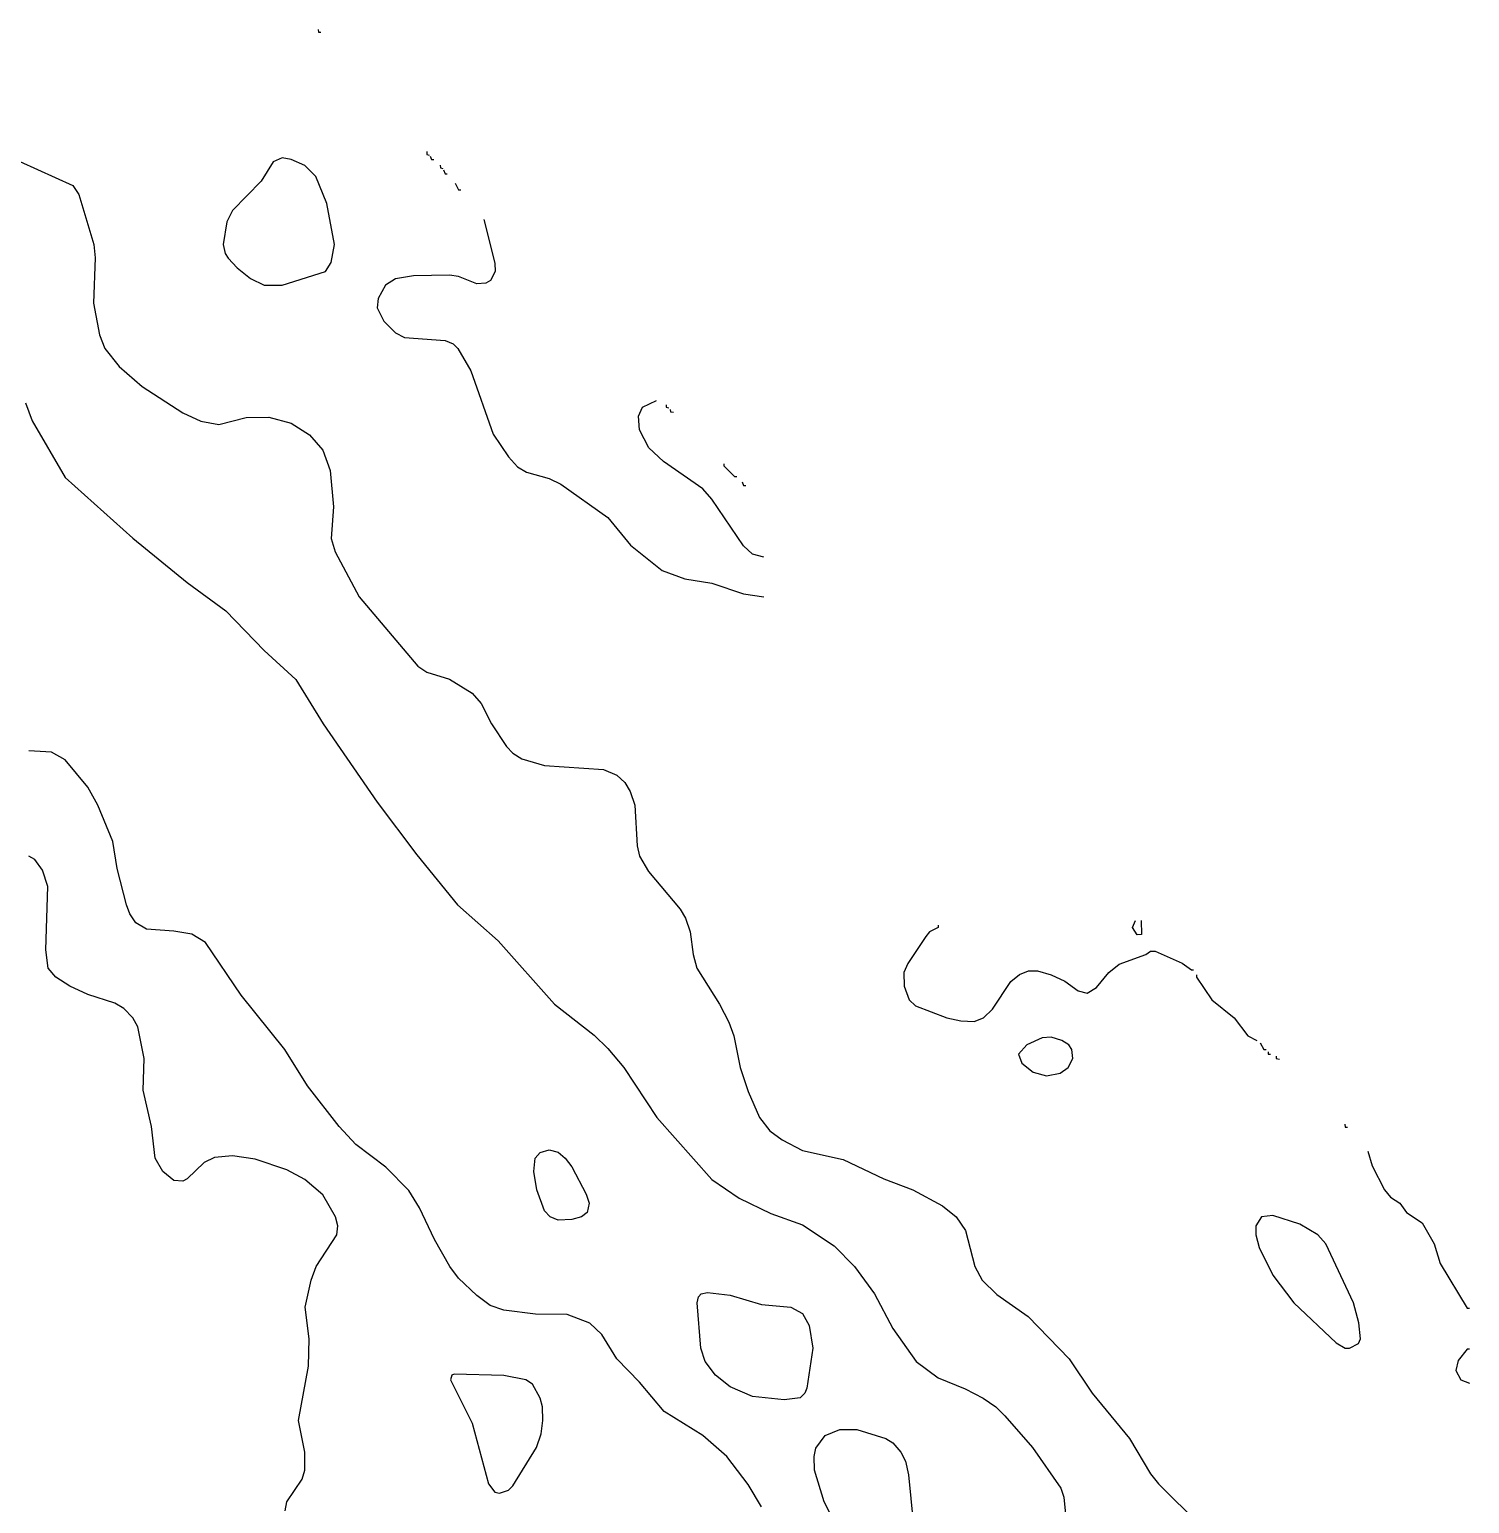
# Model space of a CAD drawing. Extents: x 474277 to 475042, y 254928 to 255625.
# Drawn here: x 474734.01 to 474758.43, y 255570.42 to 255595.41 of the extents above; entities that cross this region are included whole.
import ezdxf

# ---------------------------------------------------------------- set-up
doc = ezdxf.new("R2010")
doc.units = 0
doc.header["$MEASUREMENT"] = 0
doc.layers.add('BaseMapV2_DTM_export_MonNov09090547073261 — entities', color=1, linetype='CONTINUOUS')

msp = doc.modelspace()

# ---------------------------------------------------------------- linework, layer by layer
at = {"layer": 'BaseMapV2_DTM_export_MonNov09090547073261 — entities', "color": 15, "linetype": 'Continuous', "true_color": 0xb7484b}
for points in [[(474738.906, 255595.41, 82.75), (474738.911, 255595.367, 82.75), (474738.949, 255595.367, 82.75)], [(474740.746, 255593.34, 82.75), (474740.751, 255593.29, 82.75), (474740.79, 255593.282, 82.75)], [(474740.803, 255593.263, 82.75), (474740.828, 255593.207, 82.75), (474740.866, 255593.207, 82.75)], [(474733.85, 255593.17, 83), (474734.747, 255592.765, 83), (474734.848, 255592.611, 83), (474735.104, 255591.768, 83), (474735.126, 255591.538, 83), (474735.1, 255590.771, 83), (474735.201, 255590.234, 83), (474735.292, 255590.004, 83), (474735.533, 255589.698, 83), (474735.921, 255589.356, 83), (474736.611, 255588.91, 83), (474736.917, 255588.768, 83), (474737.224, 255588.716, 83), (474737.684, 255588.831, 83), (474738.068, 255588.836, 83), (474738.451, 255588.738, 83), (474738.758, 255588.537, 83), (474738.988, 255588.281, 83), (474739.111, 255587.934, 83), (474739.169, 255587.321, 83), (474739.125, 255586.784, 83), (474739.196, 255586.554, 83), (474739.601, 255585.79, 83), (474740.598, 255584.616, 83), (474740.751, 255584.517, 83), (474741.135, 255584.395, 83), (474741.518, 255584.159, 83), (474741.671, 255583.985, 83), (474741.843, 255583.64, 83), (474742.1, 255583.257, 83), (474742.208, 255583.144, 83), (474742.361, 255583.044, 83), (474742.745, 255582.931, 83), (474743.742, 255582.867, 83), (474743.972, 255582.768, 83), (474744.107, 255582.643, 83), (474744.198, 255582.49, 83), (474744.277, 255582.26, 83), (474744.314, 255581.57, 83), (474744.355, 255581.396, 83), (474744.508, 255581.138, 83), (474745.045, 255580.497, 83), (474745.133, 255580.343, 83), (474745.212, 255580.113, 83), (474745.261, 255579.73, 83), (474745.328, 255579.5, 83), (474745.711, 255578.886, 83), (474745.868, 255578.58, 83), (474745.955, 255578.35, 83), (474746.058, 255577.813, 83), (474746.195, 255577.405, 83), (474746.39, 255576.969, 83), (474746.564, 255576.739, 83), (474746.772, 255576.586, 83), (474747.115, 255576.405, 83), (474747.806, 255576.256, 83), (474748.496, 255575.925, 83), (474748.989, 255575.743, 83), (474749.492, 255575.469, 83), (474749.722, 255575.28, 83), (474749.878, 255575.053, 83), (474750.039, 255574.439, 83), (474750.162, 255574.209, 83), (474750.412, 255573.968, 83), (474750.942, 255573.596, 83), (474751.639, 255572.874, 83), (474752.029, 255572.292, 83), (474752.663, 255571.525, 83), (474753.019, 255570.926, 83), (474753.155, 255570.759, 83), (474753.863, 255570.053, 83)], [(474738.298, 255591.077, 82.75), (474739.033, 255591.308, 82.75), (474739.125, 255591.461, 82.75), (474739.181, 255591.768, 82.75), (474739.054, 255592.458, 82.75), (474738.867, 255592.918, 82.75), (474738.681, 255593.106, 82.75), (474738.451, 255593.207, 82.75), (474738.298, 255593.234, 82.75), (474738.144, 255593.164, 82.75), (474737.942, 255592.841, 82.75), (474737.454, 255592.342, 82.75), (474737.36, 255592.151, 82.75), (474737.298, 255591.768, 82.75), (474737.33, 255591.615, 82.75), (474737.378, 255591.534, 82.75), (474737.531, 255591.369, 82.75), (474737.761, 255591.191, 82.75), (474737.991, 255591.078, 82.75), (474738.298, 255591.077, 82.75)], [(474740.975, 255593.11, 82.75), (474740.981, 255593.062, 82.75), (474741.02, 255593.054, 82.75)], [(474741.03, 255593.033, 82.75), (474741.058, 255592.964, 82.75), (474741.096, 255592.964, 82.75)], [(474741.23, 255592.803, 82.75), (474741.288, 255592.693, 82.75), (474741.326, 255592.693, 82.75)], [(474741.716, 255592.19, 82.75), (474741.901, 255591.448, 82.75), (474741.905, 255591.308, 82.75), (474741.827, 255591.155, 82.75), (474741.748, 255591.109, 82.75), (474741.595, 255591.097, 82.75), (474741.288, 255591.224, 82.75), (474741.135, 255591.247, 82.75), (474740.521, 255591.234, 82.75), (474740.215, 255591.182, 82.75), (474740.047, 255591.078, 82.75), (474739.924, 255590.848, 82.75), (474739.904, 255590.694, 82.75), (474740.017, 255590.464, 82.75), (474740.215, 255590.267, 82.75), (474740.368, 255590.19, 82.75), (474741.058, 255590.137, 82.75), (474741.195, 255590.081, 82.75), (474741.274, 255590.004, 82.75), (474741.495, 255589.621, 82.75), (474741.876, 255588.548, 82.75), (474742.131, 255588.165, 82.75), (474742.285, 255587.999, 82.75), (474742.438, 255587.904, 82.75), (474742.822, 255587.8, 82.75), (474743.019, 255587.704, 82.75), (474743.818, 255587.139, 82.75), (474744.202, 255586.67, 82.75), (474744.738, 255586.239, 82.75), (474745.122, 255586.097, 82.75), (474745.582, 255586.024, 82.75), (474746.119, 255585.845, 82.75), (474746.464, 255585.795, 82.75)], [(474733.943, 255589.084, 83.25), (474734.057, 255588.778, 83.25), (474734.617, 255587.813, 83.25), (474735.767, 255586.788, 83.25), (474736.687, 255586.038, 83.25), (474737.339, 255585.557, 83.25), (474737.991, 255584.882, 83.25), (474738.528, 255584.392, 83.25), (474738.994, 255583.64, 83.25), (474739.908, 255582.311, 83.25), (474740.58, 255581.417, 83.25), (474741.267, 255580.573, 83.25), (474741.957, 255579.96, 83.25), (474742.913, 255578.886, 83.25), (474743.588, 255578.364, 83.25), (474743.818, 255578.135, 83.25), (474744.087, 255577.813, 83.25), (474744.649, 255576.969, 83.25), (474745.582, 255575.917, 83.25), (474746.042, 255575.601, 83.25), (474746.579, 255575.337, 83.25), (474747.115, 255575.146, 83.25), (474747.652, 255574.792, 83.25), (474748.001, 255574.439, 83.25), (474748.337, 255573.979, 83.25), (474748.649, 255573.391, 83.25), (474749.043, 255572.829, 83.25), (474749.416, 255572.552, 83.25), (474749.876, 255572.368, 83.25), (474750.182, 255572.209, 83.25), (474750.394, 255572.062, 83.25), (474750.549, 255571.909, 83.25), (474751.014, 255571.372, 83.25), (474751.496, 255570.682, 83.25), (474751.545, 255570.529, 83.25), (474751.595, 255570.069, 83.25)], [(474746.464, 255586.467, 82.75), (474746.272, 255586.518, 82.75), (474746.119, 255586.656, 82.75), (474745.582, 255587.447, 82.75), (474745.429, 255587.626, 82.75), (474744.763, 255588.087, 82.75), (474744.512, 255588.318, 82.75), (474744.356, 255588.624, 82.75), (474744.338, 255588.854, 82.75), (474744.403, 255589.008, 82.75), (474744.644, 255589.123, 82.75)], [(474744.804, 255589.046, 82.75), (474744.807, 255589.008, 82.75), (474744.853, 255588.995, 82.75)], [(474744.872, 255588.969, 82.75), (474744.878, 255588.931, 82.75), (474744.93, 255588.923, 82.75)], [(474745.782, 255588.049, 82.75), (474745.782, 255588.011, 82.75), (474745.86, 255587.934, 82.75), (474745.965, 255587.832, 82.75), (474746.004, 255587.832, 82.75)], [(474746.095, 255587.742, 82.75), (474746.119, 255587.678, 82.75), (474746.157, 255587.678, 82.75)], [(474746.425, 255570.367, 83.25), (474746.195, 255570.745, 83.25), (474745.832, 255571.219, 83.25), (474745.429, 255571.575, 83.25), (474744.772, 255571.985, 83.25), (474744.355, 255572.48, 83.25), (474743.972, 255572.875, 83.25), (474743.718, 255573.289, 83.25), (474743.512, 255573.483, 83.25), (474743.128, 255573.629, 83.25), (474742.592, 255573.633, 83.25), (474742.055, 255573.703, 83.25), (474741.825, 255573.78, 83.25), (474741.595, 255573.947, 83.25), (474741.288, 255574.242, 83.25), (474741.139, 255574.439, 83.25), (474740.878, 255574.899, 83.25), (474740.626, 255575.436, 83.25), (474740.445, 255575.729, 83.25), (474740.055, 255576.126, 83.25), (474739.545, 255576.509, 83.25), (474739.263, 255576.816, 83.25), (474738.723, 255577.506, 83.25), (474738.344, 255578.12, 83.25), (474737.6, 255579.04, 83.25), (474736.994, 255579.934, 83.25), (474736.764, 255580.072, 83.25), (474736.457, 255580.126, 83.25), (474735.997, 255580.158, 83.25), (474735.816, 255580.267, 83.25), (474735.714, 255580.42, 83.25), (474735.658, 255580.573, 83.25), (474735.501, 255581.187, 83.25), (474735.424, 255581.647, 83.25), (474735.174, 255582.26, 83.25), (474735, 255582.567, 83.25), (474734.617, 255583.028, 83.25), (474734.387, 255583.157, 83.25), (474734.004, 255583.18, 83.25)], [(474738.347, 255570.299, 83), (474738.377, 255570.452, 83), (474738.637, 255570.835, 83), (474738.683, 255570.989, 83), (474738.678, 255571.295, 83), (474738.571, 255571.832, 83), (474738.741, 255572.752, 83), (474738.754, 255573.212, 83), (474738.688, 255573.749, 83), (474738.79, 255574.209, 83), (474738.872, 255574.439, 83), (474739.221, 255574.976, 83), (474739.238, 255575.129, 83), (474739.199, 255575.283, 83), (474738.988, 255575.657, 83), (474738.681, 255575.914, 83), (474738.374, 255576.082, 83), (474737.838, 255576.261, 83), (474737.454, 255576.318, 83), (474737.148, 255576.287, 83), (474736.976, 255576.203, 83), (474736.687, 255575.925, 83), (474736.611, 255575.886, 83), (474736.457, 255575.897, 83), (474736.276, 255576.049, 83), (474736.144, 255576.279, 83), (474736.079, 255576.816, 83), (474735.94, 255577.429, 83), (474735.954, 255577.966, 83), (474735.848, 255578.503, 83), (474735.767, 255578.656, 83), (474735.614, 255578.813, 83), (474735.461, 255578.903, 83), (474735.001, 255579.054, 83), (474734.698, 255579.193, 83), (474734.46, 255579.346, 83), (474734.332, 255579.5, 83), (474734.292, 255579.806, 83), (474734.323, 255580.88, 83), (474734.234, 255581.158, 83), (474734.103, 255581.34, 83), (474734.004, 255581.399, 83)], [(474752.859, 255580.305, 82.75), (474752.866, 255580.069, 82.75), (474752.789, 255580.062, 82.75), (474752.714, 255580.19, 82.75), (474752.764, 255580.305, 82.75)], [(474749.416, 255580.228, 82.75), (474749.416, 255580.19, 82.75), (474749.271, 255580.113, 82.75), (474749.208, 255580.036, 82.75), (474748.903, 255579.576, 82.75), (474748.836, 255579.423, 82.75), (474748.839, 255579.193, 82.75), (474748.927, 255578.963, 82.75), (474749.032, 255578.862, 82.75), (474749.563, 255578.656, 82.75), (474749.799, 255578.603, 82.75), (474750.029, 255578.595, 82.75), (474750.185, 255578.656, 82.75), (474750.336, 255578.803, 82.75), (474750.649, 255579.27, 82.75), (474750.796, 255579.388, 82.75), (474750.949, 255579.45, 82.75), (474751.103, 255579.451, 82.75), (474751.333, 255579.387, 82.75), (474751.563, 255579.276, 82.75), (474751.793, 255579.112, 82.75), (474751.946, 255579.075, 82.75), (474752.099, 255579.168, 82.75), (474752.308, 255579.423, 82.75), (474752.483, 255579.568, 82.75), (474752.936, 255579.73, 82.75), (474753.019, 255579.789, 82.75), (474753.096, 255579.784, 82.75), (474753.556, 255579.585, 82.75), (474753.71, 255579.467, 82.75), (474753.748, 255579.467, 82.75)], [(474753.798, 255579.385, 82.75), (474753.798, 255579.346, 82.75), (474754.056, 255578.963, 82.75), (474754.438, 255578.656, 82.75), (474754.668, 255578.35, 82.75), (474754.821, 255578.274, 82.75)], [(474751.486, 255577.718, 82.75), (474751.621, 255577.813, 82.75), (474751.703, 255577.966, 82.75), (474751.685, 255578.12, 82.75), (474751.631, 255578.196, 82.75), (474751.513, 255578.273, 82.75), (474751.333, 255578.328, 82.75), (474751.179, 255578.317, 82.75), (474750.921, 255578.196, 82.75), (474750.777, 255578.043, 82.75), (474750.833, 255577.89, 82.75), (474751.027, 255577.736, 82.75), (474751.256, 255577.674, 82.75), (474751.486, 255577.718, 82.75)], [(474754.875, 255578.235, 82.75), (474754.936, 255578.122, 82.75), (474754.975, 255578.122, 82.75)], [(474755.012, 255578.081, 82.75), (474755.013, 255578.043, 82.75), (474755.051, 255578.042, 82.75)], [(474755.147, 255578.005, 82.75), (474755.147, 255577.966, 82.75), (474755.205, 255577.955, 82.75)], [(474756.309, 255576.854, 82.75), (474756.317, 255576.805, 82.75), (474756.355, 255576.805, 82.75)], [(474743.371, 255575.283, 83.5), (474743.205, 255575.236, 83.5), (474742.975, 255575.228, 83.5), (474742.839, 255575.283, 83.5), (474742.745, 255575.386, 83.5), (474742.615, 255575.743, 83.5), (474742.565, 255576.049, 83.5), (474742.584, 255576.279, 83.5), (474742.668, 255576.376, 83.5), (474742.822, 255576.418, 83.5), (474742.975, 255576.38, 83.5), (474743.094, 255576.279, 83.5), (474743.205, 255576.128, 83.5), (474743.45, 255575.666, 83.5), (474743.502, 255575.513, 83.5), (474743.468, 255575.359, 83.5), (474743.371, 255575.283, 83.5)], [(474756.7, 255576.394, 82.75), (474756.777, 255576.146, 82.75), (474756.983, 255575.743, 82.75), (474757.083, 255575.617, 82.75), (474757.245, 255575.513, 82.75), (474757.358, 255575.359, 82.75), (474757.62, 255575.179, 82.75), (474757.823, 255574.823, 82.75), (474757.927, 255574.492, 82.75), (474758.387, 255573.735, 82.75), (474758.425, 255573.735, 82.75)], [(474756.393, 255573.054, 82.75), (474756.542, 255573.136, 82.75), (474756.575, 255573.212, 82.75), (474756.547, 255573.487, 82.75), (474756.457, 255573.826, 82.75), (474755.987, 255574.823, 82.75), (474755.854, 255574.976, 82.75), (474755.55, 255575.156, 82.75), (474755.09, 255575.308, 82.75), (474754.896, 255575.283, 82.75), (474754.8, 255575.129, 82.75), (474754.8, 255574.976, 82.75), (474754.86, 255574.763, 82.75), (474755.09, 255574.295, 82.75), (474755.446, 255573.826, 82.75), (474756.163, 255573.148, 82.75), (474756.317, 255573.059, 82.75), (474756.393, 255573.054, 82.75)], [(474747.077, 255572.216, 83.5), (474746.809, 255572.181, 83.5), (474746.272, 255572.237, 83.5), (474745.889, 255572.4, 83.5), (474745.645, 255572.599, 83.5), (474745.47, 255572.829, 83.5), (474745.393, 255573.059, 83.5), (474745.329, 255573.826, 83.5), (474745.352, 255573.925, 83.5), (474745.399, 255573.979, 83.5), (474745.505, 255574.001, 83.5), (474745.889, 255573.955, 83.5), (474746.425, 255573.799, 83.5), (474746.922, 255573.749, 83.5), (474747.115, 255573.642, 83.5), (474747.233, 255573.442, 83.5), (474747.292, 255573.059, 83.5), (474747.192, 255572.381, 83.5), (474747.157, 255572.292, 83.5), (474747.077, 255572.216, 83.5)], [(474758.425, 255573.042, 82.75), (474758.387, 255573.042, 82.75), (474758.233, 255572.848, 82.75), (474758.195, 255572.676, 82.75), (474758.276, 255572.522, 82.75), (474758.425, 255572.464, 82.75)], [(474741.978, 255570.598, 83), (474742.131, 255570.651, 83), (474742.208, 255570.723, 83), (474742.61, 255571.372, 83), (474742.686, 255571.602, 83), (474742.718, 255571.832, 83), (474742.708, 255572.062, 83), (474742.668, 255572.207, 83), (474742.538, 255572.446, 83), (474742.426, 255572.522, 83), (474742.055, 255572.593, 83), (474741.211, 255572.615, 83), (474741.175, 255572.599, 83), (474741.151, 255572.522, 83), (474741.518, 255571.787, 83), (474741.795, 255570.759, 83), (474741.901, 255570.618, 83), (474741.978, 255570.598, 83)], [(474748.883, 255569.455, 83.5), (474748.802, 255569.422, 83.5), (474748.649, 255569.434, 83.5), (474748.342, 255569.592, 83.5), (474748.036, 255569.696, 83.5), (474747.882, 255569.794, 83.5), (474747.729, 255569.97, 83.5), (474747.482, 255570.452, 83.5), (474747.318, 255570.989, 83.5), (474747.313, 255571.219, 83.5), (474747.345, 255571.363, 83.5), (474747.499, 255571.577, 83.5), (474747.753, 255571.679, 83.5), (474748.036, 255571.678, 83.5), (474748.53, 255571.525, 83.5), (474748.65, 255571.449, 83.5), (474748.786, 255571.295, 83.5), (474748.864, 255571.142, 83.5), (474748.917, 255570.912, 83.5), (474749.026, 255569.762, 83.5), (474749.003, 255569.609, 83.5), (474748.883, 255569.455, 83.5)]]:
    msp.add_polyline3d(points, dxfattribs=at)

doc.saveas('drawing.dxf')
